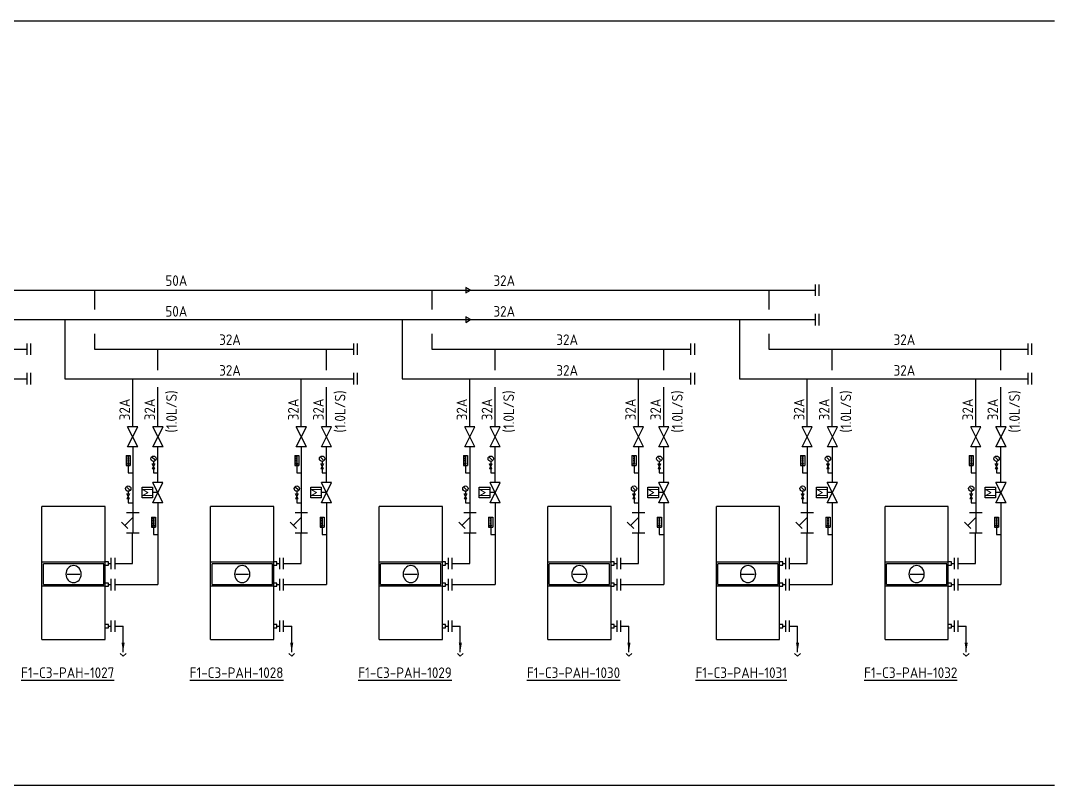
# Model space of a CAD drawing. Extents: x 41398 to 42063, y 84999 to 85463.
# Drawn here: x 41816.4 to 42061.6, y 85278 to 85459.4 of the extents above; entities that cross this region are included whole.
import ezdxf
from ezdxf.enums import TextEntityAlignment as Align

# ---------------------------------------------------------------- set-up
doc = ezdxf.new("R2010")
doc.units = 0
doc.header["$LTSCALE"] = 10
for name, color, linetype in [('A-DETL-01', 1, 'Continuous'), ('M-CWTR-9PIPE-R', 110, 'Continuous'), ('M-CWTR-9PIPE-S', 200, 'Continuous'), ('M-CWTR-TEXT', 3, 'Continuous'), ('M-CWTR-VAVE', 2, 'Continuous'), ('M-HVAC-CPIPE', 4, 'Continuous'), ('M-HVAC-EQPM', 22, 'Continuous'), ('M-HVAC-EQPM-TEXT', 4, 'Continuous'), ('M-PIPE-FITTING', 2, 'Continuous'), ('U-CDA-TXT', 4, 'Continuous'), ('U-CDA-V', 3, 'Continuous'), ('U-CH-V', 3, 'Continuous')]:
    doc.layers.add(name, color=color, linetype=linetype)
doc.styles.add('AA-TXT', font='isocp.shx', dxfattribs={"width": 0.8, "bigfont": 'chineset.shx'})

# ---------------------------------------------------------------- blocks, each defined once
blk = doc.blocks.new('A$C5D640173')
at = {"layer": 'U-CDA-V'}
for p, q in [((0, 0), (0, 2.72)), ((0.88, 0), (0.88, 2.72))]:
    blk.add_line(p, q, dxfattribs=at)

msp = doc.modelspace()

# ---------------------------------------------------------------- linework, layer by layer
at = {"layer": 'A-DETL-01', "linetype": 'Continuous'}
for p, q in [((41416.51, 85459.35), (42061.61, 85459.35)), ((41416.51, 85278.04), (42061.61, 85278.04))]:
    msp.add_line(p, q, dxfattribs=at)
at = {"layer": 'M-CWTR-9PIPE-R'}
for p, q in [((41517.39, 85395.46), (42004.95, 85395.46)), ((41833.9, 85395.46), (41833.9, 85390.87)), ((41913.9, 85395.46), (41913.9, 85390.87)), ((41993.9, 85395.46), (41993.9, 85390.87)), ((41833.9, 85385.08), (41833.9, 85381.46)), ((41913.9, 85385.08), (41913.9, 85381.46)), ((41993.9, 85385.08), (41993.9, 85381.46)), ((41739.2, 85381.46), (41817.92, 85381.46)), ((41833.9, 85381.46), (41895.41, 85381.46)), ((41848.93, 85376.46), (41848.93, 85381.46)), ((41888.93, 85376.46), (41888.93, 85381.46)), ((41913.9, 85381.46), (41975.41, 85381.46)), ((41928.93, 85376.46), (41928.93, 85381.46)), ((41968.93, 85376.46), (41968.93, 85381.46)), ((41993.9, 85381.46), (42055.41, 85381.46)), ((42008.93, 85376.46), (42008.93, 85381.46)), ((42048.93, 85376.46), (42048.93, 85381.46)), ((41848.93, 85363.08), (41848.93, 85372.46)), ((41888.93, 85363.08), (41888.93, 85372.46)), ((41928.93, 85363.08), (41928.93, 85372.46)), ((41968.93, 85363.08), (41968.93, 85372.46)), ((42008.93, 85363.08), (42008.93, 85372.46)), ((42048.93, 85363.08), (42048.93, 85372.46)), ((41848.95, 85349.86), (41848.95, 85358.29)), ((41888.95, 85349.86), (41888.95, 85358.29)), ((41928.95, 85349.86), (41928.95, 85358.29)), ((41968.95, 85349.86), (41968.95, 85358.29)), ((42008.95, 85349.86), (42008.95, 85358.29)), ((42048.95, 85349.86), (42048.95, 85358.29)), ((41848.94, 85345.06), (41848.94, 85325.63)), ((41888.94, 85345.06), (41888.94, 85325.63)), ((41928.94, 85345.06), (41928.94, 85325.63)), ((41968.94, 85345.06), (41968.94, 85325.63)), ((42008.94, 85345.06), (42008.94, 85325.63)), ((42048.94, 85345.06), (42048.94, 85325.63)), ((41838.76, 85325.63), (41848.94, 85325.63)), ((41878.76, 85325.63), (41888.94, 85325.63)), ((41918.76, 85325.63), (41928.94, 85325.63)), ((41958.76, 85325.63), (41968.94, 85325.63)), ((41998.76, 85325.63), (42008.94, 85325.63)), ((42038.76, 85325.63), (42048.94, 85325.63))]:
    msp.add_line(p, q, dxfattribs=at)
msp.add_lwpolyline([(41923.09, 85395.46), (41921.98, 85396.1), (41921.98, 85394.82)], close=True, dxfattribs=at)
at = {"layer": 'M-CWTR-9PIPE-S'}
for p, q in [((41514.39, 85388.46), (42004.95, 85388.46)), ((41826.9, 85388.46), (41826.9, 85374.46)), ((41906.9, 85388.46), (41906.9, 85374.46)), ((41986.9, 85388.46), (41986.9, 85374.46)), ((41739.2, 85374.46), (41817.92, 85374.46)), ((41826.9, 85374.46), (41895.41, 85374.46)), ((41842.96, 85363.08), (41842.96, 85374.46)), ((41882.96, 85363.08), (41882.96, 85374.46)), ((41906.9, 85374.46), (41975.41, 85374.46)), ((41922.96, 85363.08), (41922.96, 85374.46)), ((41962.96, 85363.08), (41962.96, 85374.46)), ((41986.9, 85374.46), (42055.41, 85374.46)), ((42002.96, 85363.08), (42002.96, 85374.46)), ((42042.96, 85363.08), (42042.96, 85374.46)), ((41842.96, 85358.29), (41842.96, 85342.66)), ((41882.96, 85358.29), (41882.96, 85342.66)), ((41922.96, 85358.29), (41922.96, 85342.66)), ((41962.96, 85358.29), (41962.96, 85342.66)), ((42002.96, 85358.29), (42002.96, 85342.66)), ((42042.96, 85358.29), (42042.96, 85342.66)), ((41842.94, 85330.63), (41842.94, 85337.86)), ((41882.94, 85330.63), (41882.94, 85337.86)), ((41922.94, 85330.63), (41922.94, 85337.86)), ((41962.94, 85330.63), (41962.94, 85337.86)), ((42002.94, 85330.63), (42002.94, 85337.86)), ((42042.94, 85330.63), (42042.94, 85337.86)), ((41838.77, 85330.63), (41842.94, 85330.63)), ((41878.77, 85330.63), (41882.94, 85330.63)), ((41918.77, 85330.63), (41922.94, 85330.63)), ((41958.77, 85330.63), (41962.94, 85330.63)), ((41998.77, 85330.63), (42002.94, 85330.63)), ((42038.77, 85330.63), (42042.94, 85330.63))]:
    msp.add_line(p, q, dxfattribs=at)
msp.add_lwpolyline([(41923.09, 85388.46), (41921.98, 85389.1), (41921.98, 85387.82)], close=True, dxfattribs=at)
at = {"layer": 'M-CWTR-VAVE'}
for p, q in [((41841.77, 85358.28), (41844.17, 85363.08)), ((41844.17, 85358.28), (41841.77, 85363.08)), ((41844.17, 85363.08), (41841.77, 85363.08)), ((41847.76, 85358.28), (41850.16, 85363.08)), ((41850.16, 85358.28), (41847.76, 85363.08)), ((41850.16, 85363.08), (41847.76, 85363.08)), ((41881.77, 85358.28), (41884.17, 85363.08)), ((41884.17, 85358.28), (41881.77, 85363.08)), ((41884.17, 85363.08), (41881.77, 85363.08)), ((41887.76, 85358.28), (41890.16, 85363.08)), ((41890.16, 85358.28), (41887.76, 85363.08)), ((41890.16, 85363.08), (41887.76, 85363.08)), ((41921.77, 85358.28), (41924.17, 85363.08)), ((41924.17, 85358.28), (41921.77, 85363.08)), ((41924.17, 85363.08), (41921.77, 85363.08)), ((41927.76, 85358.28), (41930.16, 85363.08)), ((41930.16, 85358.28), (41927.76, 85363.08)), ((41930.16, 85363.08), (41927.76, 85363.08)), ((41961.77, 85358.28), (41964.17, 85363.08)), ((41964.17, 85358.28), (41961.77, 85363.08)), ((41964.17, 85363.08), (41961.77, 85363.08)), ((41967.76, 85358.28), (41970.16, 85363.08)), ((41970.16, 85358.28), (41967.76, 85363.08)), ((41970.16, 85363.08), (41967.76, 85363.08)), ((42001.77, 85358.28), (42004.17, 85363.08)), ((42004.17, 85358.28), (42001.77, 85363.08)), ((42004.17, 85363.08), (42001.77, 85363.08)), ((42007.76, 85358.28), (42010.16, 85363.08)), ((42010.16, 85358.28), (42007.76, 85363.08)), ((42010.16, 85363.08), (42007.76, 85363.08)), ((42041.77, 85358.28), (42044.17, 85363.08)), ((42044.17, 85358.28), (42041.77, 85363.08)), ((42044.17, 85363.08), (42041.77, 85363.08)), ((42047.76, 85358.28), (42050.16, 85363.08)), ((42050.16, 85358.28), (42047.76, 85363.08)), ((42050.16, 85363.08), (42047.76, 85363.08)), ((41841.41, 85356.24), (41842.39, 85356.24)), ((41841.41, 85356.24), (41842.39, 85356.24)), ((41841.41, 85356.24), (41841.41, 85353.89)), ((41841.41, 85356.24), (41841.41, 85353.89)), ((41844.17, 85358.28), (41841.77, 85358.28)), ((41841.9, 85356.04), (41841.9, 85354.42)), ((41841.9, 85356.04), (41841.9, 85354.42)), ((41842.39, 85356.24), (41842.39, 85353.89)), ((41842.39, 85356.24), (41842.39, 85353.89)), ((41850.16, 85358.28), (41847.76, 85358.28)), ((41881.41, 85356.24), (41882.39, 85356.24)), ((41881.41, 85356.24), (41882.39, 85356.24)), ((41881.41, 85356.24), (41881.41, 85353.89)), ((41881.41, 85356.24), (41881.41, 85353.89)), ((41884.17, 85358.28), (41881.77, 85358.28)), ((41881.9, 85356.04), (41881.9, 85354.42)), ((41881.9, 85356.04), (41881.9, 85354.42)), ((41882.39, 85356.24), (41882.39, 85353.89)), ((41882.39, 85356.24), (41882.39, 85353.89)), ((41890.16, 85358.28), (41887.76, 85358.28)), ((41921.41, 85356.24), (41922.39, 85356.24)), ((41921.41, 85356.24), (41922.39, 85356.24)), ((41921.41, 85356.24), (41921.41, 85353.89)), ((41921.41, 85356.24), (41921.41, 85353.89)), ((41924.17, 85358.28), (41921.77, 85358.28)), ((41921.9, 85356.04), (41921.9, 85354.42)), ((41921.9, 85356.04), (41921.9, 85354.42)), ((41922.39, 85356.24), (41922.39, 85353.89)), ((41922.39, 85356.24), (41922.39, 85353.89)), ((41930.16, 85358.28), (41927.76, 85358.28)), ((41961.41, 85356.24), (41962.39, 85356.24)), ((41961.41, 85356.24), (41962.39, 85356.24)), ((41961.41, 85356.24), (41961.41, 85353.89)), ((41961.41, 85356.24), (41961.41, 85353.89)), ((41964.17, 85358.28), (41961.77, 85358.28)), ((41961.9, 85356.04), (41961.9, 85354.42)), ((41961.9, 85356.04), (41961.9, 85354.42)), ((41962.39, 85356.24), (41962.39, 85353.89)), ((41962.39, 85356.24), (41962.39, 85353.89)), ((41970.16, 85358.28), (41967.76, 85358.28)), ((42001.41, 85356.24), (42002.39, 85356.24)), ((42001.41, 85356.24), (42002.39, 85356.24)), ((42001.41, 85356.24), (42001.41, 85353.89)), ((42001.41, 85356.24), (42001.41, 85353.89)), ((42004.17, 85358.28), (42001.77, 85358.28)), ((42001.9, 85356.04), (42001.9, 85354.42)), ((42001.9, 85356.04), (42001.9, 85354.42)), ((42002.39, 85356.24), (42002.39, 85353.89)), ((42002.39, 85356.24), (42002.39, 85353.89)), ((42010.16, 85358.28), (42007.76, 85358.28)), ((42041.41, 85356.24), (42042.39, 85356.24)), ((42041.41, 85356.24), (42042.39, 85356.24)), ((42041.41, 85356.24), (42041.41, 85353.89)), ((42041.41, 85356.24), (42041.41, 85353.89)), ((42044.17, 85358.28), (42041.77, 85358.28)), ((42041.9, 85356.04), (42041.9, 85354.42)), ((42041.9, 85356.04), (42041.9, 85354.42)), ((42042.39, 85356.24), (42042.39, 85353.89)), ((42042.39, 85356.24), (42042.39, 85353.89)), ((42050.16, 85358.28), (42047.76, 85358.28)), ((41841.41, 85353.89), (41842.39, 85353.89)), ((41841.41, 85353.89), (41842.39, 85353.89)), ((41841.7, 85355.93), (41842.1, 85355.93)), ((41841.7, 85355.93), (41842.1, 85355.93)), ((41841.7, 85355.53), (41842.1, 85355.53)), ((41841.7, 85355.53), (41842.1, 85355.53)), ((41841.7, 85355.14), (41842.1, 85355.14)), ((41841.7, 85355.14), (41842.1, 85355.14)), ((41841.7, 85354.75), (41842.1, 85354.75)), ((41841.7, 85354.75), (41842.1, 85354.75)), ((41841.9, 85353.89), (41841.9, 85352.15)), ((41841.9, 85353.89), (41841.9, 85352.15)), ((41848.2, 85354.25), (41847.6, 85353.05)), ((41848.2, 85353.05), (41847.6, 85354.25)), ((41847.6, 85354.25), (41848.2, 85354.25)), ((41848.18, 85355.22), (41847.62, 85355.77)), ((41847.9, 85354.86), (41847.9, 85354.25)), ((41881.41, 85353.89), (41882.39, 85353.89)), ((41881.41, 85353.89), (41882.39, 85353.89)), ((41881.7, 85355.93), (41882.1, 85355.93)), ((41881.7, 85355.93), (41882.1, 85355.93)), ((41881.7, 85355.53), (41882.1, 85355.53)), ((41881.7, 85355.53), (41882.1, 85355.53)), ((41881.7, 85355.14), (41882.1, 85355.14)), ((41881.7, 85355.14), (41882.1, 85355.14)), ((41881.7, 85354.75), (41882.1, 85354.75)), ((41881.7, 85354.75), (41882.1, 85354.75)), ((41881.9, 85353.89), (41881.9, 85352.15)), ((41881.9, 85353.89), (41881.9, 85352.15)), ((41888.2, 85354.25), (41887.6, 85353.05)), ((41888.2, 85353.05), (41887.6, 85354.25)), ((41887.6, 85354.25), (41888.2, 85354.25)), ((41888.18, 85355.22), (41887.62, 85355.77)), ((41887.9, 85354.86), (41887.9, 85354.25)), ((41921.41, 85353.89), (41922.39, 85353.89)), ((41921.41, 85353.89), (41922.39, 85353.89)), ((41921.7, 85355.93), (41922.1, 85355.93)), ((41921.7, 85355.93), (41922.1, 85355.93)), ((41921.7, 85355.53), (41922.1, 85355.53)), ((41921.7, 85355.53), (41922.1, 85355.53)), ((41921.7, 85355.14), (41922.1, 85355.14)), ((41921.7, 85355.14), (41922.1, 85355.14)), ((41921.7, 85354.75), (41922.1, 85354.75)), ((41921.7, 85354.75), (41922.1, 85354.75)), ((41921.9, 85353.89), (41921.9, 85352.15)), ((41921.9, 85353.89), (41921.9, 85352.15)), ((41928.2, 85354.25), (41927.6, 85353.05)), ((41928.2, 85353.05), (41927.6, 85354.25)), ((41927.6, 85354.25), (41928.2, 85354.25)), ((41928.18, 85355.22), (41927.62, 85355.77)), ((41927.9, 85354.86), (41927.9, 85354.25)), ((41961.41, 85353.89), (41962.39, 85353.89)), ((41961.41, 85353.89), (41962.39, 85353.89)), ((41961.7, 85355.93), (41962.1, 85355.93)), ((41961.7, 85355.93), (41962.1, 85355.93)), ((41961.7, 85355.53), (41962.1, 85355.53)), ((41961.7, 85355.53), (41962.1, 85355.53)), ((41961.7, 85355.14), (41962.1, 85355.14)), ((41961.7, 85355.14), (41962.1, 85355.14)), ((41961.7, 85354.75), (41962.1, 85354.75)), ((41961.7, 85354.75), (41962.1, 85354.75)), ((41961.9, 85353.89), (41961.9, 85352.15)), ((41961.9, 85353.89), (41961.9, 85352.15)), ((41968.2, 85354.25), (41967.6, 85353.05)), ((41968.2, 85353.05), (41967.6, 85354.25)), ((41967.6, 85354.25), (41968.2, 85354.25)), ((41968.18, 85355.22), (41967.62, 85355.77)), ((41967.9, 85354.86), (41967.9, 85354.25)), ((42001.41, 85353.89), (42002.39, 85353.89)), ((42001.41, 85353.89), (42002.39, 85353.89)), ((42001.7, 85355.93), (42002.1, 85355.93)), ((42001.7, 85355.93), (42002.1, 85355.93)), ((42001.7, 85355.53), (42002.1, 85355.53)), ((42001.7, 85355.53), (42002.1, 85355.53)), ((42001.7, 85355.14), (42002.1, 85355.14)), ((42001.7, 85355.14), (42002.1, 85355.14)), ((42001.7, 85354.75), (42002.1, 85354.75)), ((42001.7, 85354.75), (42002.1, 85354.75)), ((42001.9, 85353.89), (42001.9, 85352.15)), ((42001.9, 85353.89), (42001.9, 85352.15)), ((42008.2, 85354.25), (42007.6, 85353.05)), ((42008.2, 85353.05), (42007.6, 85354.25)), ((42007.6, 85354.25), (42008.2, 85354.25)), ((42008.18, 85355.22), (42007.62, 85355.77)), ((42007.9, 85354.86), (42007.9, 85354.25)), ((42041.41, 85353.89), (42042.39, 85353.89)), ((42041.41, 85353.89), (42042.39, 85353.89)), ((42041.7, 85355.93), (42042.1, 85355.93)), ((42041.7, 85355.93), (42042.1, 85355.93)), ((42041.7, 85355.53), (42042.1, 85355.53)), ((42041.7, 85355.53), (42042.1, 85355.53)), ((42041.7, 85355.14), (42042.1, 85355.14)), ((42041.7, 85355.14), (42042.1, 85355.14)), ((42041.7, 85354.75), (42042.1, 85354.75)), ((42041.7, 85354.75), (42042.1, 85354.75)), ((42041.9, 85353.89), (42041.9, 85352.15)), ((42041.9, 85353.89), (42041.9, 85352.15)), ((42048.2, 85354.25), (42047.6, 85353.05)), ((42048.2, 85353.05), (42047.6, 85354.25)), ((42047.6, 85354.25), (42048.2, 85354.25)), ((42048.18, 85355.22), (42047.62, 85355.77)), ((42047.9, 85354.86), (42047.9, 85354.25)), ((41841.9, 85352.15), (41842.94, 85352.15)), ((41848.2, 85353.05), (41847.6, 85353.05)), ((41847.9, 85353.05), (41847.9, 85352.15)), ((41847.9, 85352.15), (41848.94, 85352.15)), ((41881.9, 85352.15), (41882.94, 85352.15)), ((41888.2, 85353.05), (41887.6, 85353.05)), ((41887.9, 85353.05), (41887.9, 85352.15)), ((41887.9, 85352.15), (41888.94, 85352.15)), ((41921.9, 85352.15), (41922.94, 85352.15)), ((41928.2, 85353.05), (41927.6, 85353.05)), ((41927.9, 85353.05), (41927.9, 85352.15)), ((41927.9, 85352.15), (41928.94, 85352.15)), ((41961.9, 85352.15), (41962.94, 85352.15)), ((41968.2, 85353.05), (41967.6, 85353.05)), ((41967.9, 85353.05), (41967.9, 85352.15)), ((41967.9, 85352.15), (41968.94, 85352.15)), ((42001.9, 85352.15), (42002.94, 85352.15)), ((42008.2, 85353.05), (42007.6, 85353.05)), ((42007.9, 85353.05), (42007.9, 85352.15)), ((42007.9, 85352.15), (42008.94, 85352.15)), ((42041.9, 85352.15), (42042.94, 85352.15)), ((42048.2, 85353.05), (42047.6, 85353.05)), ((42047.9, 85353.05), (42047.9, 85352.15)), ((42047.9, 85352.15), (42048.94, 85352.15)), ((41842.18, 85348.12), (41841.62, 85348.68)), ((41847.75, 85345.06), (41850.15, 85349.86)), ((41850.15, 85345.06), (41847.75, 85349.86)), ((41850.15, 85349.86), (41847.75, 85349.86)), ((41882.18, 85348.12), (41881.62, 85348.68)), ((41887.75, 85345.06), (41890.15, 85349.86)), ((41890.15, 85345.06), (41887.75, 85349.86)), ((41890.15, 85349.86), (41887.75, 85349.86)), ((41922.18, 85348.12), (41921.62, 85348.68)), ((41927.75, 85345.06), (41930.15, 85349.86)), ((41930.15, 85345.06), (41927.75, 85349.86)), ((41930.15, 85349.86), (41927.75, 85349.86)), ((41962.18, 85348.12), (41961.62, 85348.68)), ((41967.75, 85345.06), (41970.15, 85349.86)), ((41970.15, 85345.06), (41967.75, 85349.86)), ((41970.15, 85349.86), (41967.75, 85349.86)), ((42002.18, 85348.12), (42001.62, 85348.68)), ((42007.75, 85345.06), (42010.15, 85349.86)), ((42010.15, 85345.06), (42007.75, 85349.86)), ((42010.15, 85349.86), (42007.75, 85349.86)), ((42042.18, 85348.12), (42041.62, 85348.68)), ((42047.75, 85345.06), (42050.15, 85349.86)), ((42050.15, 85345.06), (42047.75, 85349.86)), ((42050.15, 85349.86), (42047.75, 85349.86)), ((41842.2, 85347.16), (41841.6, 85345.96)), ((41842.2, 85345.96), (41841.6, 85347.16)), ((41841.6, 85347.16), (41842.2, 85347.16)), ((41841.9, 85347.76), (41841.9, 85347.16)), ((41882.2, 85347.16), (41881.6, 85345.96)), ((41882.2, 85345.96), (41881.6, 85347.16)), ((41881.6, 85347.16), (41882.2, 85347.16)), ((41881.9, 85347.76), (41881.9, 85347.16)), ((41922.2, 85347.16), (41921.6, 85345.96)), ((41922.2, 85345.96), (41921.6, 85347.16)), ((41921.6, 85347.16), (41922.2, 85347.16)), ((41921.9, 85347.76), (41921.9, 85347.16)), ((41962.2, 85347.16), (41961.6, 85345.96)), ((41962.2, 85345.96), (41961.6, 85347.16)), ((41961.6, 85347.16), (41962.2, 85347.16)), ((41961.9, 85347.76), (41961.9, 85347.16)), ((42002.2, 85347.16), (42001.6, 85345.96)), ((42002.2, 85345.96), (42001.6, 85347.16)), ((42001.6, 85347.16), (42002.2, 85347.16)), ((42001.9, 85347.76), (42001.9, 85347.16)), ((42042.2, 85347.16), (42041.6, 85345.96)), ((42042.2, 85345.96), (42041.6, 85347.16)), ((42041.6, 85347.16), (42042.2, 85347.16)), ((42041.9, 85347.76), (42041.9, 85347.16)), ((41842.2, 85345.96), (41841.6, 85345.96)), ((41841.9, 85345.96), (41841.9, 85345.06)), ((41841.9, 85345.06), (41842.94, 85345.06)), ((41850.15, 85345.06), (41847.75, 85345.06)), ((41882.2, 85345.96), (41881.6, 85345.96)), ((41881.9, 85345.96), (41881.9, 85345.06)), ((41881.9, 85345.06), (41882.94, 85345.06)), ((41890.15, 85345.06), (41887.75, 85345.06)), ((41922.2, 85345.96), (41921.6, 85345.96)), ((41921.9, 85345.96), (41921.9, 85345.06)), ((41921.9, 85345.06), (41922.94, 85345.06)), ((41930.15, 85345.06), (41927.75, 85345.06)), ((41962.2, 85345.96), (41961.6, 85345.96)), ((41961.9, 85345.96), (41961.9, 85345.06)), ((41961.9, 85345.06), (41962.94, 85345.06)), ((41970.15, 85345.06), (41967.75, 85345.06)), ((42002.2, 85345.96), (42001.6, 85345.96)), ((42001.9, 85345.96), (42001.9, 85345.06)), ((42001.9, 85345.06), (42002.94, 85345.06)), ((42010.15, 85345.06), (42007.75, 85345.06)), ((42042.2, 85345.96), (42041.6, 85345.96)), ((42041.9, 85345.96), (42041.9, 85345.06)), ((42041.9, 85345.06), (42042.94, 85345.06)), ((42050.15, 85345.06), (42047.75, 85345.06)), ((41842.96, 85341.56), (41841.06, 85339.66)), ((41844.46, 85342.66), (41841.49, 85342.66)), ((41842.96, 85342.66), (41842.96, 85337.86)), ((41847.41, 85341.61), (41848.39, 85341.61)), ((41847.41, 85341.61), (41848.39, 85341.61)), ((41847.41, 85341.61), (41847.41, 85339.26)), ((41847.41, 85341.61), (41847.41, 85339.26)), ((41847.9, 85341.41), (41847.9, 85339.79)), ((41847.9, 85341.41), (41847.9, 85339.79)), ((41848.39, 85341.61), (41848.39, 85339.26)), ((41848.39, 85341.61), (41848.39, 85339.26)), ((41882.96, 85341.56), (41881.06, 85339.66)), ((41884.46, 85342.66), (41881.49, 85342.66)), ((41882.96, 85342.66), (41882.96, 85337.86)), ((41887.41, 85341.61), (41888.39, 85341.61)), ((41887.41, 85341.61), (41888.39, 85341.61)), ((41887.41, 85341.61), (41887.41, 85339.26)), ((41887.41, 85341.61), (41887.41, 85339.26)), ((41887.9, 85341.41), (41887.9, 85339.79)), ((41887.9, 85341.41), (41887.9, 85339.79)), ((41888.39, 85341.61), (41888.39, 85339.26)), ((41888.39, 85341.61), (41888.39, 85339.26)), ((41922.96, 85341.56), (41921.06, 85339.66)), ((41924.46, 85342.66), (41921.49, 85342.66)), ((41922.96, 85342.66), (41922.96, 85337.86)), ((41927.41, 85341.61), (41928.39, 85341.61)), ((41927.41, 85341.61), (41928.39, 85341.61)), ((41927.41, 85341.61), (41927.41, 85339.26)), ((41927.41, 85341.61), (41927.41, 85339.26)), ((41927.9, 85341.41), (41927.9, 85339.79)), ((41927.9, 85341.41), (41927.9, 85339.79)), ((41928.39, 85341.61), (41928.39, 85339.26)), ((41928.39, 85341.61), (41928.39, 85339.26)), ((41962.96, 85341.56), (41961.06, 85339.66)), ((41964.46, 85342.66), (41961.49, 85342.66)), ((41962.96, 85342.66), (41962.96, 85337.86)), ((41967.41, 85341.61), (41968.39, 85341.61)), ((41967.41, 85341.61), (41968.39, 85341.61)), ((41967.41, 85341.61), (41967.41, 85339.26)), ((41967.41, 85341.61), (41967.41, 85339.26)), ((41967.9, 85341.41), (41967.9, 85339.79)), ((41967.9, 85341.41), (41967.9, 85339.79)), ((41968.39, 85341.61), (41968.39, 85339.26)), ((41968.39, 85341.61), (41968.39, 85339.26)), ((42002.96, 85341.56), (42001.06, 85339.66)), ((42004.46, 85342.66), (42001.49, 85342.66)), ((42002.96, 85342.66), (42002.96, 85337.86)), ((42007.41, 85341.61), (42008.39, 85341.61)), ((42007.41, 85341.61), (42008.39, 85341.61)), ((42007.41, 85341.61), (42007.41, 85339.26)), ((42007.41, 85341.61), (42007.41, 85339.26)), ((42007.9, 85341.41), (42007.9, 85339.79)), ((42007.9, 85341.41), (42007.9, 85339.79)), ((42008.39, 85341.61), (42008.39, 85339.26)), ((42008.39, 85341.61), (42008.39, 85339.26)), ((42042.96, 85341.56), (42041.06, 85339.66)), ((42044.46, 85342.66), (42041.49, 85342.66)), ((42042.96, 85342.66), (42042.96, 85337.86)), ((42047.41, 85341.61), (42048.39, 85341.61)), ((42047.41, 85341.61), (42048.39, 85341.61)), ((42047.41, 85341.61), (42047.41, 85339.26)), ((42047.41, 85341.61), (42047.41, 85339.26)), ((42047.9, 85341.41), (42047.9, 85339.79)), ((42047.9, 85341.41), (42047.9, 85339.79)), ((42048.39, 85341.61), (42048.39, 85339.26)), ((42048.39, 85341.61), (42048.39, 85339.26)), ((41840.3, 85340.42), (41841.82, 85338.9)), ((41847.41, 85339.26), (41848.39, 85339.26)), ((41847.41, 85339.26), (41848.39, 85339.26)), ((41847.7, 85341.29), (41848.1, 85341.29)), ((41847.7, 85341.29), (41848.1, 85341.29)), ((41847.7, 85340.9), (41848.1, 85340.9)), ((41847.7, 85340.9), (41848.1, 85340.9)), ((41847.7, 85340.51), (41848.1, 85340.51)), ((41847.7, 85340.51), (41848.1, 85340.51)), ((41847.7, 85340.12), (41848.1, 85340.12)), ((41847.7, 85340.12), (41848.1, 85340.12)), ((41847.9, 85339.26), (41847.9, 85337.52)), ((41847.9, 85339.26), (41847.9, 85337.52)), ((41880.3, 85340.42), (41881.82, 85338.9)), ((41887.41, 85339.26), (41888.39, 85339.26)), ((41887.41, 85339.26), (41888.39, 85339.26)), ((41887.7, 85341.29), (41888.1, 85341.29)), ((41887.7, 85341.29), (41888.1, 85341.29)), ((41887.7, 85340.9), (41888.1, 85340.9)), ((41887.7, 85340.9), (41888.1, 85340.9)), ((41887.7, 85340.51), (41888.1, 85340.51)), ((41887.7, 85340.51), (41888.1, 85340.51)), ((41887.7, 85340.12), (41888.1, 85340.12)), ((41887.7, 85340.12), (41888.1, 85340.12)), ((41887.9, 85339.26), (41887.9, 85337.52)), ((41887.9, 85339.26), (41887.9, 85337.52)), ((41920.3, 85340.42), (41921.82, 85338.9)), ((41927.41, 85339.26), (41928.39, 85339.26)), ((41927.41, 85339.26), (41928.39, 85339.26)), ((41927.7, 85341.29), (41928.1, 85341.29)), ((41927.7, 85341.29), (41928.1, 85341.29)), ((41927.7, 85340.9), (41928.1, 85340.9)), ((41927.7, 85340.9), (41928.1, 85340.9)), ((41927.7, 85340.51), (41928.1, 85340.51)), ((41927.7, 85340.51), (41928.1, 85340.51)), ((41927.7, 85340.12), (41928.1, 85340.12)), ((41927.7, 85340.12), (41928.1, 85340.12)), ((41927.9, 85339.26), (41927.9, 85337.52)), ((41927.9, 85339.26), (41927.9, 85337.52)), ((41960.3, 85340.42), (41961.82, 85338.9)), ((41967.41, 85339.26), (41968.39, 85339.26)), ((41967.41, 85339.26), (41968.39, 85339.26)), ((41967.7, 85341.29), (41968.1, 85341.29)), ((41967.7, 85341.29), (41968.1, 85341.29)), ((41967.7, 85340.9), (41968.1, 85340.9)), ((41967.7, 85340.9), (41968.1, 85340.9)), ((41967.7, 85340.51), (41968.1, 85340.51)), ((41967.7, 85340.51), (41968.1, 85340.51)), ((41967.7, 85340.12), (41968.1, 85340.12)), ((41967.7, 85340.12), (41968.1, 85340.12)), ((41967.9, 85339.26), (41967.9, 85337.52)), ((41967.9, 85339.26), (41967.9, 85337.52)), ((42000.3, 85340.42), (42001.82, 85338.9)), ((42007.41, 85339.26), (42008.39, 85339.26)), ((42007.41, 85339.26), (42008.39, 85339.26)), ((42007.7, 85341.29), (42008.1, 85341.29)), ((42007.7, 85341.29), (42008.1, 85341.29)), ((42007.7, 85340.9), (42008.1, 85340.9)), ((42007.7, 85340.9), (42008.1, 85340.9)), ((42007.7, 85340.51), (42008.1, 85340.51)), ((42007.7, 85340.51), (42008.1, 85340.51)), ((42007.7, 85340.12), (42008.1, 85340.12)), ((42007.7, 85340.12), (42008.1, 85340.12)), ((42007.9, 85339.26), (42007.9, 85337.52)), ((42007.9, 85339.26), (42007.9, 85337.52)), ((42040.3, 85340.42), (42041.82, 85338.9)), ((42047.41, 85339.26), (42048.39, 85339.26)), ((42047.41, 85339.26), (42048.39, 85339.26)), ((42047.7, 85341.29), (42048.1, 85341.29)), ((42047.7, 85341.29), (42048.1, 85341.29)), ((42047.7, 85340.9), (42048.1, 85340.9)), ((42047.7, 85340.9), (42048.1, 85340.9)), ((42047.7, 85340.51), (42048.1, 85340.51)), ((42047.7, 85340.51), (42048.1, 85340.51)), ((42047.7, 85340.12), (42048.1, 85340.12)), ((42047.7, 85340.12), (42048.1, 85340.12)), ((42047.9, 85339.26), (42047.9, 85337.52)), ((42047.9, 85339.26), (42047.9, 85337.52)), ((41844.46, 85337.86), (41841.49, 85337.86)), ((41847.9, 85337.52), (41848.94, 85337.52)), ((41884.46, 85337.86), (41881.49, 85337.86)), ((41887.9, 85337.52), (41888.94, 85337.52)), ((41924.46, 85337.86), (41921.49, 85337.86)), ((41927.9, 85337.52), (41928.94, 85337.52)), ((41964.46, 85337.86), (41961.49, 85337.86)), ((41967.9, 85337.52), (41968.94, 85337.52)), ((42004.46, 85337.86), (42001.49, 85337.86)), ((42007.9, 85337.52), (42008.94, 85337.52)), ((42044.46, 85337.86), (42041.49, 85337.86)), ((42047.9, 85337.52), (42048.94, 85337.52))]:
    msp.add_line(p, q, dxfattribs=at)
for centre, radius in [((41847.9, 85355.49), 0.637), ((41887.9, 85355.49), 0.637), ((41927.9, 85355.49), 0.637), ((41967.9, 85355.49), 0.637), ((42007.9, 85355.49), 0.637), ((42047.9, 85355.49), 0.637), ((41841.9, 85354.25), 0.174), ((41841.9, 85354.25), 0.174), ((41881.9, 85354.25), 0.174), ((41881.9, 85354.25), 0.174), ((41921.9, 85354.25), 0.174), ((41921.9, 85354.25), 0.174), ((41961.9, 85354.25), 0.174), ((41961.9, 85354.25), 0.174), ((42001.9, 85354.25), 0.174), ((42001.9, 85354.25), 0.174), ((42041.9, 85354.25), 0.174), ((42041.9, 85354.25), 0.174), ((41841.9, 85348.4), 0.637), ((41881.9, 85348.4), 0.637), ((41921.9, 85348.4), 0.637), ((41961.9, 85348.4), 0.637), ((42001.9, 85348.4), 0.637), ((42041.9, 85348.4), 0.637), ((41847.9, 85339.62), 0.174), ((41847.9, 85339.62), 0.174), ((41887.9, 85339.62), 0.174), ((41887.9, 85339.62), 0.174), ((41927.9, 85339.62), 0.174), ((41927.9, 85339.62), 0.174), ((41967.9, 85339.62), 0.174), ((41967.9, 85339.62), 0.174), ((42007.9, 85339.62), 0.174), ((42007.9, 85339.62), 0.174), ((42047.9, 85339.62), 0.174), ((42047.9, 85339.62), 0.174)]:
    msp.add_circle(centre, radius, dxfattribs=at)
at = {"layer": 'M-HVAC-CPIPE'}
for p, q in [((41838.77, 85315.76), (41840.69, 85315.76)), ((41840.69, 85309.64), (41840.69, 85315.76)), ((41878.77, 85315.76), (41880.69, 85315.76)), ((41880.69, 85309.64), (41880.69, 85315.76)), ((41918.77, 85315.76), (41920.69, 85315.76)), ((41920.69, 85309.64), (41920.69, 85315.76)), ((41958.77, 85315.76), (41960.69, 85315.76)), ((41960.69, 85309.64), (41960.69, 85315.76)), ((41998.77, 85315.76), (42000.69, 85315.76)), ((42000.69, 85309.64), (42000.69, 85315.76)), ((42038.77, 85315.76), (42040.69, 85315.76)), ((42040.69, 85309.64), (42040.69, 85315.76))]:
    msp.add_line(p, q, dxfattribs=at)
at = {"layer": 'M-HVAC-EQPM'}
for p, q in [((41821.44, 85312.62), (41821.44, 85344.13)), ((41836.44, 85344.13), (41821.44, 85344.13)), ((41836.44, 85312.62), (41836.44, 85344.13)), ((41861.44, 85312.62), (41861.44, 85344.13)), ((41876.44, 85344.13), (41861.44, 85344.13)), ((41876.44, 85312.62), (41876.44, 85344.13)), ((41901.44, 85312.62), (41901.44, 85344.13)), ((41916.44, 85344.13), (41901.44, 85344.13)), ((41916.44, 85312.62), (41916.44, 85344.13)), ((41941.44, 85312.62), (41941.44, 85344.13)), ((41956.44, 85344.13), (41941.44, 85344.13)), ((41956.44, 85312.62), (41956.44, 85344.13)), ((41981.44, 85312.62), (41981.44, 85344.13)), ((41996.44, 85344.13), (41981.44, 85344.13)), ((41996.44, 85312.62), (41996.44, 85344.13)), ((42021.44, 85312.62), (42021.44, 85344.13)), ((42036.44, 85344.13), (42021.44, 85344.13)), ((42036.44, 85312.62), (42036.44, 85344.13)), ((41836.44, 85330.95), (41821.44, 85330.95)), ((41821.78, 85325.68), (41821.78, 85330.57)), ((41836.1, 85330.57), (41821.78, 85330.57)), ((41836.1, 85325.68), (41836.1, 85330.57)), ((41837.19, 85331.01), (41836.44, 85331.01)), ((41836.44, 85330.25), (41837.19, 85330.25)), ((41837.19, 85330.25), (41837.19, 85331.01)), ((41837.19, 85330.63), (41837.89, 85330.63)), ((41876.44, 85330.95), (41861.44, 85330.95)), ((41861.78, 85325.68), (41861.78, 85330.57)), ((41876.1, 85330.57), (41861.78, 85330.57)), ((41876.1, 85325.68), (41876.1, 85330.57)), ((41877.19, 85331.01), (41876.44, 85331.01)), ((41876.44, 85330.25), (41877.19, 85330.25)), ((41877.19, 85330.25), (41877.19, 85331.01)), ((41877.19, 85330.63), (41877.89, 85330.63)), ((41916.44, 85330.95), (41901.44, 85330.95)), ((41901.78, 85325.68), (41901.78, 85330.57)), ((41916.1, 85330.57), (41901.78, 85330.57)), ((41916.1, 85325.68), (41916.1, 85330.57)), ((41917.19, 85331.01), (41916.44, 85331.01)), ((41916.44, 85330.25), (41917.19, 85330.25)), ((41917.19, 85330.25), (41917.19, 85331.01)), ((41917.19, 85330.63), (41917.89, 85330.63)), ((41956.44, 85330.95), (41941.44, 85330.95)), ((41941.78, 85325.68), (41941.78, 85330.57)), ((41956.1, 85330.57), (41941.78, 85330.57)), ((41956.1, 85325.68), (41956.1, 85330.57)), ((41957.19, 85331.01), (41956.44, 85331.01)), ((41956.44, 85330.25), (41957.19, 85330.25)), ((41957.19, 85330.25), (41957.19, 85331.01)), ((41957.19, 85330.63), (41957.89, 85330.63)), ((41996.44, 85330.95), (41981.44, 85330.95)), ((41981.78, 85325.68), (41981.78, 85330.57)), ((41996.1, 85330.57), (41981.78, 85330.57)), ((41996.1, 85325.68), (41996.1, 85330.57)), ((41997.19, 85331.01), (41996.44, 85331.01)), ((41996.44, 85330.25), (41997.19, 85330.25)), ((41997.19, 85330.25), (41997.19, 85331.01)), ((41997.19, 85330.63), (41997.89, 85330.63)), ((42036.44, 85330.95), (42021.44, 85330.95)), ((42021.78, 85325.68), (42021.78, 85330.57)), ((42036.1, 85330.57), (42021.78, 85330.57)), ((42036.1, 85325.68), (42036.1, 85330.57)), ((42037.19, 85331.01), (42036.44, 85331.01)), ((42036.44, 85330.25), (42037.19, 85330.25)), ((42037.19, 85330.25), (42037.19, 85331.01)), ((42037.19, 85330.63), (42037.89, 85330.63)), ((41827.43, 85328.13), (41830.46, 85328.13)), ((41867.43, 85328.13), (41870.46, 85328.13)), ((41907.43, 85328.13), (41910.46, 85328.13)), ((41947.43, 85328.13), (41950.46, 85328.13)), ((41987.43, 85328.13), (41990.46, 85328.13)), ((42027.43, 85328.13), (42030.46, 85328.13)), ((41821.44, 85325.31), (41836.44, 85325.31)), ((41821.78, 85325.68), (41836.1, 85325.68)), ((41837.19, 85326.01), (41836.44, 85326.01)), ((41836.44, 85325.25), (41837.19, 85325.25)), ((41837.19, 85325.25), (41837.19, 85326.01)), ((41837.19, 85325.63), (41837.89, 85325.63)), ((41861.44, 85325.31), (41876.44, 85325.31)), ((41861.78, 85325.68), (41876.1, 85325.68)), ((41877.19, 85326.01), (41876.44, 85326.01)), ((41876.44, 85325.25), (41877.19, 85325.25)), ((41877.19, 85325.25), (41877.19, 85326.01)), ((41877.19, 85325.63), (41877.89, 85325.63)), ((41901.44, 85325.31), (41916.44, 85325.31)), ((41901.78, 85325.68), (41916.1, 85325.68)), ((41917.19, 85326.01), (41916.44, 85326.01)), ((41916.44, 85325.25), (41917.19, 85325.25)), ((41917.19, 85325.25), (41917.19, 85326.01)), ((41917.19, 85325.63), (41917.89, 85325.63)), ((41941.44, 85325.31), (41956.44, 85325.31)), ((41941.78, 85325.68), (41956.1, 85325.68)), ((41957.19, 85326.01), (41956.44, 85326.01)), ((41956.44, 85325.25), (41957.19, 85325.25)), ((41957.19, 85325.25), (41957.19, 85326.01)), ((41957.19, 85325.63), (41957.89, 85325.63)), ((41981.44, 85325.31), (41996.44, 85325.31)), ((41981.78, 85325.68), (41996.1, 85325.68)), ((41997.19, 85326.01), (41996.44, 85326.01)), ((41996.44, 85325.25), (41997.19, 85325.25)), ((41997.19, 85325.25), (41997.19, 85326.01)), ((41997.19, 85325.63), (41997.89, 85325.63)), ((42021.44, 85325.31), (42036.44, 85325.31)), ((42021.78, 85325.68), (42036.1, 85325.68)), ((42037.19, 85326.01), (42036.44, 85326.01)), ((42036.44, 85325.25), (42037.19, 85325.25)), ((42037.19, 85325.25), (42037.19, 85326.01)), ((42037.19, 85325.63), (42037.89, 85325.63)), ((41837.19, 85316.14), (41836.44, 85316.14)), ((41836.44, 85315.38), (41837.19, 85315.38)), ((41837.19, 85315.38), (41837.19, 85316.14)), ((41837.19, 85315.76), (41837.89, 85315.76)), ((41877.19, 85316.14), (41876.44, 85316.14)), ((41876.44, 85315.38), (41877.19, 85315.38)), ((41877.19, 85315.38), (41877.19, 85316.14)), ((41877.19, 85315.76), (41877.89, 85315.76)), ((41917.19, 85316.14), (41916.44, 85316.14)), ((41916.44, 85315.38), (41917.19, 85315.38)), ((41917.19, 85315.38), (41917.19, 85316.14)), ((41917.19, 85315.76), (41917.89, 85315.76)), ((41957.19, 85316.14), (41956.44, 85316.14)), ((41956.44, 85315.38), (41957.19, 85315.38)), ((41957.19, 85315.38), (41957.19, 85316.14)), ((41957.19, 85315.76), (41957.89, 85315.76)), ((41997.19, 85316.14), (41996.44, 85316.14)), ((41996.44, 85315.38), (41997.19, 85315.38)), ((41997.19, 85315.38), (41997.19, 85316.14)), ((41997.19, 85315.76), (41997.89, 85315.76)), ((42037.19, 85316.14), (42036.44, 85316.14)), ((42036.44, 85315.38), (42037.19, 85315.38)), ((42037.19, 85315.38), (42037.19, 85316.14)), ((42037.19, 85315.76), (42037.89, 85315.76)), ((41821.44, 85312.62), (41836.44, 85312.62)), ((41861.44, 85312.62), (41876.44, 85312.62)), ((41901.44, 85312.62), (41916.44, 85312.62)), ((41941.44, 85312.62), (41956.44, 85312.62)), ((41981.44, 85312.62), (41996.44, 85312.62)), ((42021.44, 85312.62), (42036.44, 85312.62))]:
    msp.add_line(p, q, dxfattribs=at)
at = {"layer": 'M-HVAC-EQPM', "extrusion": (0, 0, -1)}
for centre in [(41828.94, 85328.13), (41868.94, 85328.13), (41908.94, 85328.13), (41948.94, 85328.13), (41988.94, 85328.13), (42028.94, 85328.13)]:
    msp.add_ellipse(centre, major_axis=(0, 2.02), ratio=0.9, start_param=-1.570796, end_param=4.712389, dxfattribs=at)
at = {"layer": 'M-PIPE-FITTING', "ltscale": 0.1}
for p, q in [((41848.95, 85347.46), (41847.69, 85347.46)), ((41888.95, 85347.46), (41887.69, 85347.46)), ((41928.95, 85347.46), (41927.69, 85347.46)), ((41968.95, 85347.46), (41967.69, 85347.46)), ((42008.95, 85347.46), (42007.69, 85347.46)), ((42048.95, 85347.46), (42047.69, 85347.46))]:
    msp.add_line(p, q, dxfattribs=at)
for points in [[(41847.69, 85346.21), (41845.19, 85346.21), (41845.19, 85348.71), (41847.69, 85348.71)], [(41887.69, 85346.21), (41885.19, 85346.21), (41885.19, 85348.71), (41887.69, 85348.71)], [(41927.69, 85346.21), (41925.19, 85346.21), (41925.19, 85348.71), (41927.69, 85348.71)], [(41967.69, 85346.21), (41965.19, 85346.21), (41965.19, 85348.71), (41967.69, 85348.71)], [(42007.69, 85346.21), (42005.19, 85346.21), (42005.19, 85348.71), (42007.69, 85348.71)], [(42047.69, 85346.21), (42045.19, 85346.21), (42045.19, 85348.71), (42047.69, 85348.71)]]:
    msp.add_lwpolyline(points, close=True, dxfattribs=at)
at = {"layer": 'U-CH-V'}
for p, q in [((41840, 85309.27), (41840.69, 85308.64)), ((41841.38, 85309.27), (41840.69, 85308.64)), ((41880, 85309.27), (41880.69, 85308.64)), ((41881.38, 85309.27), (41880.69, 85308.64)), ((41920, 85309.27), (41920.69, 85308.64)), ((41921.38, 85309.27), (41920.69, 85308.64)), ((41960, 85309.27), (41960.69, 85308.64)), ((41961.38, 85309.27), (41960.69, 85308.64)), ((42000, 85309.27), (42000.69, 85308.64)), ((42001.38, 85309.27), (42000.69, 85308.64)), ((42040, 85309.27), (42040.69, 85308.64)), ((42041.38, 85309.27), (42040.69, 85308.64))]:
    msp.add_line(p, q, dxfattribs=at)
for points in [[(41840.69, 85309.64, 0, 0.737, 0), (41840.69, 85311.86, 0, 0, 0)], [(41880.69, 85309.64, 0, 0.737, 0), (41880.69, 85311.86, 0, 0, 0)], [(41920.69, 85309.64, 0, 0.737, 0), (41920.69, 85311.86, 0, 0, 0)], [(41960.69, 85309.64, 0, 0.737, 0), (41960.69, 85311.86, 0, 0, 0)], [(42000.69, 85309.64, 0, 0.737, 0), (42000.69, 85311.86, 0, 0, 0)], [(42040.69, 85309.64, 0, 0.737, 0), (42040.69, 85311.86, 0, 0, 0)]]:
    msp.add_lwpolyline(points, format="xyseb", dxfattribs=at)

# ---------------------------------------------------------------- block references
at = {"layer": 'U-CDA-TXT'}
for p in [(42004.95, 85394.1), (42004.95, 85387.1), (41817.92, 85380.1), (41895.41, 85380.1), (41975.41, 85380.1), (42055.41, 85380.1), (41817.92, 85373.1), (41895.41, 85373.1), (41975.41, 85373.1), (42055.41, 85373.1), (41837.89, 85329.27), (41877.89, 85329.27), (41917.89, 85329.27), (41957.89, 85329.27), (41997.89, 85329.27), (42037.89, 85329.27), (41837.89, 85324.27), (41877.89, 85324.27), (41917.89, 85324.27), (41957.89, 85324.27), (41997.89, 85324.27), (42037.89, 85324.27), (41837.89, 85314.4), (41877.89, 85314.4), (41917.89, 85314.4), (41957.89, 85314.4), (41997.89, 85314.4), (42037.89, 85314.4)]:
    msp.add_blockref('A$C5D640173', p, dxfattribs=at)

# ---------------------------------------------------------------- texts
at = {"layer": 'DEFPOINTS', "style": 'AA-TXT'}
for p in [(41852.16, 85361.67), (41892.16, 85361.67), (41932.16, 85361.67), (41972.16, 85361.67), (42012.16, 85361.67), (42052.16, 85361.67)]:
    msp.add_text('(1.0L/S)', height=2.5, rotation=90, dxfattribs=at).set_placement(p, align=Align.MIDDLE_LEFT)
at = {"layer": 'M-CWTR-TEXT', "style": 'AA-TXT'}
for s, p in [('50A', (41850.73, 85396.46)), ('32A', (41928.55, 85396.46)), ('50A', (41850.73, 85389.18)), ('32A', (41928.55, 85389.18)), ('32A', (41863.48, 85382.46)), ('32A', (41943.48, 85382.46)), ('32A', (42023.48, 85382.46)), ('32A', (41863.48, 85375.18)), ('32A', (41943.48, 85375.18)), ('32A', (42023.48, 85375.18))]:
    msp.add_text(s, height=2.5, dxfattribs=at).set_placement(p)
for p in [(41842.31, 85364.6), (41848.26, 85364.6), (41882.31, 85364.6), (41888.26, 85364.6), (41922.31, 85364.6), (41928.26, 85364.6), (41962.31, 85364.6), (41968.26, 85364.6), (42002.31, 85364.6), (42008.26, 85364.6), (42042.31, 85364.6), (42048.26, 85364.6)]:
    msp.add_text('32A', height=2.5, rotation=90, dxfattribs=at).set_placement(p)
at = {"layer": 'M-HVAC-EQPM-TEXT', "style": 'AA-TXT'}
for s, p in [('%%UF1-C3-PAH-1027', (41816.49, 85304.75)), ('%%UF1-C3-PAH-1028', (41856.49, 85304.75)), ('%%UF1-C3-PAH-1029', (41896.49, 85304.75)), ('%%UF1-C3-PAH-1030', (41936.49, 85304.75)), ('%%UF1-C3-PAH-1031', (41976.49, 85304.75)), ('%%UF1-C3-PAH-1032', (42016.49, 85304.75))]:
    msp.add_text(s, height=2.5, dxfattribs=at).set_placement(p, align=Align.MIDDLE_LEFT)
at = {"layer": 'M-PIPE-FITTING', "ltscale": 0.1, "style": 'AA-TXT'}
for p in [(41846.44, 85347.46), (41886.44, 85347.46), (41926.44, 85347.46), (41966.44, 85347.46), (42006.44, 85347.46), (42046.44, 85347.46)]:
    msp.add_text('M', height=2.5, rotation=90, dxfattribs=at).set_placement(p, align=Align.MIDDLE)

doc.saveas('drawing.dxf')
